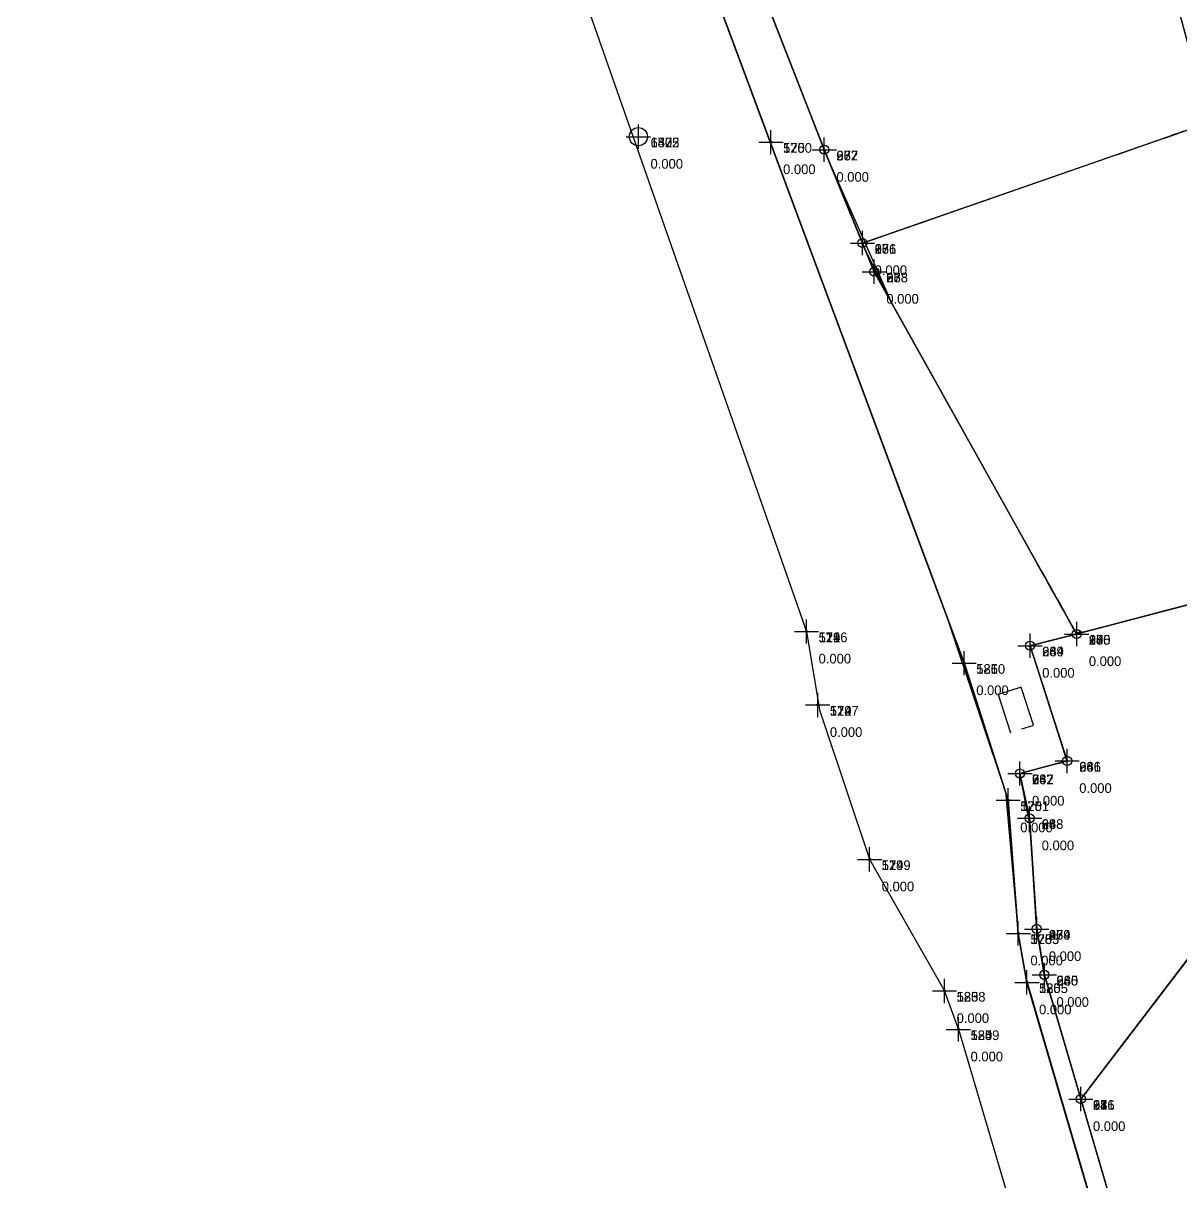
# Model space of a CAD drawing. Header units: metres. Extents: x 581016 to 32581287, y 5319908 to 5321142.
# Drawn here: x 581026.6 to 581122.2, y 5320187.3 to 5320282.9 of the extents above; entities that cross this region are included whole.
import ezdxf
from ezdxf.enums import TextEntityAlignment as Align

# ---------------------------------------------------------------- set-up
doc = ezdxf.new("R2010")
doc.units = ezdxf.units.M
doc.header["$PDMODE"] = 2
doc.header["$PDSIZE"] = 1
for name, color, linetype in [('AufnahmepunktUTMdxf', 7, 'Continuous'), ('Flurstuecksgrenzedxf', 7, 'Continuous'), ('Grenzpunktdxf', 7, 'Continuous'), ('Grenzpunktunabgemarktdxf', 7, 'Continuous'), ('PointHeights', 7, 'Continuous'), ('PointNames', 7, 'Continuous'), ('UmringIndustrieUGewerbefldxf', 7, 'Continuous'), ('UmringPStrassenverkehrdxf', 7, 'Continuous'), ('UmringPWohnbauFldxf', 7, 'Continuous'), ('UmringSonstBauwOUeberdachdxf', 7, 'Continuous'), ('UmringspolygonWegdxf', 7, 'Continuous')]:
    doc.layers.add(name, color=color, linetype=linetype)

msp = doc.modelspace()

# ---------------------------------------------------------------- linework, layer by layer
at = {"layer": 'AufnahmepunktUTMdxf', "color": 178}
msp.add_circle((581077.41, 5320273.55), 0.75, dxfattribs=at)
msp.add_circle((581077.41, 5320273.55), 0.75, dxfattribs=at)
at = {"layer": 'AufnahmepunktUTMdxf', "linetype": 'Continuous'}
msp.add_point((581077.41, 5320273.55), dxfattribs=at)
msp.add_point((581077.41, 5320273.55), dxfattribs=at)
msp.add_point((581077.41, 5320273.55), dxfattribs=at)
msp.add_point((581077.41, 5320273.55), dxfattribs=at)
at = {"layer": 'Flurstuecksgrenzedxf', "color": 178}
for points in [[(581036.26, 5320414.23), (581047.576, 5320381.901), (581048.707, 5320378.668), (581055.985, 5320359.867), (581057.734, 5320355.211), (581101.456, 5320237.753), (581102.873, 5320233.931), (581107.92, 5320218.79), (581108.76, 5320207.81), (581109.391, 5320204.219), (581109.454, 5320203.86), (581119.465, 5320169.647)], [(581036.26, 5320414.23), (581047.576, 5320381.901), (581048.707, 5320378.668), (581055.985, 5320359.867), (581057.734, 5320355.211), (581101.456, 5320237.753), (581102.873, 5320233.931), (581107.92, 5320218.79), (581108.76, 5320207.81), (581109.391, 5320204.219), (581109.454, 5320203.86), (581119.465, 5320169.647)], [(581026.64, 5320412.52), (581042.173, 5320368.43), (581043.67, 5320364.452), (581064.628, 5320308.767), (581066.335, 5320303.907), (581091.28, 5320232.72), (581092.343, 5320226.264), (581092.619, 5320225.443), (581096.48, 5320213.948), (581096.875, 5320213.244), (581102.45, 5320203.446), (581102.703, 5320202.968), (581103.741, 5320200.108), (581103.815, 5320199.904), (581107.95, 5320185.93)], [(581026.64, 5320412.52), (581042.173, 5320368.43), (581043.67, 5320364.452), (581064.628, 5320308.767), (581066.335, 5320303.907), (581091.28, 5320232.72), (581092.343, 5320226.264), (581092.619, 5320225.443), (581096.48, 5320213.948), (581096.875, 5320213.244), (581102.45, 5320203.446), (581102.703, 5320202.968), (581103.741, 5320200.108), (581103.815, 5320199.904), (581107.95, 5320185.93)], [(581119.943, 5320168.031), (581109.47, 5320203.77), (581108.76, 5320207.81), (581107.92, 5320218.79), (581104.29, 5320230.11), (581056.381, 5320358.839), (581055.855, 5320360.202), (581049.25, 5320377.19), (581048.622, 5320378.911), (581037.137, 5320411.725)], [(581119.943, 5320168.031), (581109.47, 5320203.77), (581108.76, 5320207.81), (581107.92, 5320218.79), (581104.29, 5320230.11), (581056.381, 5320358.839), (581055.855, 5320360.202), (581049.25, 5320377.19), (581048.622, 5320378.911), (581037.137, 5320411.725)], [(581120.773, 5320170.798), (581110.91, 5320204.39), (581110.28, 5320208.17), (581109.69, 5320217.31), (581108.89, 5320221), (581112.079, 5320221.85), (581112.149, 5320221.869), (581112.218, 5320221.887), (581112.287, 5320221.906), (581112.357, 5320221.924), (581112.426, 5320221.943), (581112.495, 5320221.961), (581112.565, 5320221.98), (581112.634, 5320221.998), (581112.703, 5320222.017), (581112.773, 5320222.035), (581112.749, 5320222.167), (581112.695, 5320222.336), (581112.64, 5320222.505), (581110.084, 5320230.451), (581110.029, 5320230.62), (581109.975, 5320230.789), (581109.92, 5320230.958), (581109.866, 5320231.127), (581109.812, 5320231.296), (581109.757, 5320231.465), (581109.764, 5320231.559), (581109.833, 5320231.576), (581109.901, 5320231.593), (581109.97, 5320231.61), (581110.038, 5320231.627), (581110.106, 5320231.644), (581110.175, 5320231.661), (581113.392, 5320232.463), (581113.46, 5320232.48), (581113.529, 5320232.497), (581113.506, 5320232.643), (581113.209, 5320233.174), (581112.912, 5320233.706), (581112.615, 5320234.238), (581112.317, 5320234.769), (581112.02, 5320235.301), (581111.723, 5320235.832), (581111.426, 5320236.364), (581111.129, 5320236.895), (581110.832, 5320237.427), (581110.535, 5320237.958), (581099.841, 5320257.094), (581098.355, 5320259.752), (581092.89, 5320272.128), (581091.861, 5320274.742), (581072.206, 5320324.945)], [(581120.773, 5320170.798), (581110.91, 5320204.39), (581110.28, 5320208.17), (581109.69, 5320217.31), (581108.89, 5320221), (581112.079, 5320221.85), (581112.149, 5320221.869), (581112.218, 5320221.887), (581112.287, 5320221.906), (581112.357, 5320221.924), (581112.426, 5320221.943), (581112.495, 5320221.961), (581112.565, 5320221.98), (581112.634, 5320221.998), (581112.703, 5320222.017), (581112.773, 5320222.035), (581112.749, 5320222.167), (581112.695, 5320222.336), (581112.64, 5320222.505), (581110.084, 5320230.451), (581110.029, 5320230.62), (581109.975, 5320230.789), (581109.92, 5320230.958), (581109.866, 5320231.127), (581109.812, 5320231.296), (581109.757, 5320231.465), (581109.764, 5320231.559), (581109.833, 5320231.576), (581109.901, 5320231.593), (581109.97, 5320231.61), (581110.038, 5320231.627), (581110.106, 5320231.644), (581110.175, 5320231.661), (581113.392, 5320232.463), (581113.46, 5320232.48), (581113.529, 5320232.497), (581113.506, 5320232.643), (581113.209, 5320233.174), (581112.912, 5320233.706), (581112.615, 5320234.238), (581112.317, 5320234.769), (581112.02, 5320235.301), (581111.723, 5320235.832), (581111.426, 5320236.364), (581111.129, 5320236.895), (581110.832, 5320237.427), (581110.535, 5320237.958), (581099.841, 5320257.094), (581098.355, 5320259.752), (581092.89, 5320272.128), (581091.861, 5320274.742), (581072.206, 5320324.945)], [(581072.74, 5320323.58), (581092.75, 5320272.47), (581095.9, 5320264.77), (581123.305, 5320274.304), (581123.445, 5320274.353), (581123.585, 5320274.402), (581123.725, 5320274.45), (581123.864, 5320274.499), (581124.004, 5320274.548), (581124.144, 5320274.596), (581124.284, 5320274.645), (581124.424, 5320274.693), (581124.487, 5320274.768), (581124.459, 5320274.873), (581124.431, 5320274.978), (581124.402, 5320275.084), (581124.374, 5320275.189), (581118.72, 5320296.25)], [(581072.74, 5320323.58), (581092.75, 5320272.47), (581095.9, 5320264.77), (581123.305, 5320274.304), (581123.445, 5320274.353), (581123.585, 5320274.402), (581123.725, 5320274.45), (581123.864, 5320274.499), (581124.004, 5320274.548), (581124.144, 5320274.596), (581124.284, 5320274.645), (581124.424, 5320274.693), (581124.487, 5320274.768), (581124.459, 5320274.873), (581124.431, 5320274.978), (581124.402, 5320275.084), (581124.374, 5320275.189), (581118.72, 5320296.25)], [(581122.415, 5320273.995), (581121.983, 5320273.844), (581121.551, 5320273.694), (581121.119, 5320273.544), (581095.9, 5320264.77), (581096.853, 5320262.452), (581097.835, 5320260.682), (581110.713, 5320237.64), (581110.966, 5320237.188), (581111.218, 5320236.736), (581111.471, 5320236.284), (581111.723, 5320235.832), (581111.976, 5320235.38), (581112.228, 5320234.929), (581112.481, 5320234.477), (581112.733, 5320234.025), (581112.986, 5320233.573), (581113.238, 5320233.121), (581113.491, 5320232.669), (581113.845, 5320232.58), (581114.255, 5320232.688), (581253.524, 5320269.152)], [(581122.415, 5320273.995), (581121.983, 5320273.844), (581121.551, 5320273.694), (581121.119, 5320273.544), (581095.9, 5320264.77), (581096.853, 5320262.452), (581097.835, 5320260.682), (581110.713, 5320237.64), (581110.966, 5320237.188), (581111.218, 5320236.736), (581111.471, 5320236.284), (581111.723, 5320235.832), (581111.976, 5320235.38), (581112.228, 5320234.929), (581112.481, 5320234.477), (581112.733, 5320234.025), (581112.986, 5320233.573), (581113.238, 5320233.121), (581113.491, 5320232.669), (581113.845, 5320232.58), (581114.255, 5320232.688), (581253.524, 5320269.152)], [(581138.887, 5320239.177), (581114.424, 5320232.732), (581113.64, 5320232.526), (581109.73, 5320231.55), (581112.79, 5320222.04), (581108.89, 5320221), (581109.69, 5320217.31), (581110.27, 5320208.332), (581110.287, 5320208.128), (581110.91, 5320204.39), (581113.92, 5320194.14), (581125.62, 5320209.451)], [(581138.887, 5320239.177), (581114.424, 5320232.732), (581113.64, 5320232.526), (581109.73, 5320231.55), (581112.79, 5320222.04), (581108.89, 5320221), (581109.69, 5320217.31), (581110.27, 5320208.332), (581110.287, 5320208.128), (581110.91, 5320204.39), (581113.92, 5320194.14), (581125.62, 5320209.451)], [(581125.22, 5320208.929), (581113.92, 5320194.14), (581121.63, 5320167.88)], [(581125.22, 5320208.929), (581113.92, 5320194.14), (581121.63, 5320167.88)]]:
    msp.add_lwpolyline(points, dxfattribs=at)
at = {"layer": 'Grenzpunktdxf', "color": 178}
for centre in [(581092.75, 5320272.47), (581092.75, 5320272.47), (581092.75, 5320272.47), (581092.75, 5320272.47), (581095.9, 5320264.77), (581095.9, 5320264.77), (581095.9, 5320264.77), (581095.9, 5320264.77), (581096.87, 5320262.41), (581096.87, 5320262.41), (581096.87, 5320262.41), (581096.87, 5320262.41), (581113.58, 5320232.51), (581113.58, 5320232.51), (581113.58, 5320232.51), (581113.58, 5320232.51), (581109.73, 5320231.55), (581109.73, 5320231.55), (581109.73, 5320231.55), (581109.73, 5320231.55), (581112.79, 5320222.04), (581112.79, 5320222.04), (581112.79, 5320222.04), (581112.79, 5320222.04), (581108.89, 5320221), (581108.89, 5320221), (581108.89, 5320221), (581108.89, 5320221), (581109.69, 5320217.31), (581109.69, 5320217.31), (581109.69, 5320217.31), (581109.69, 5320217.31), (581110.28, 5320208.17), (581110.28, 5320208.17), (581110.28, 5320208.17), (581110.28, 5320208.17), (581110.91, 5320204.39), (581110.91, 5320204.39), (581110.91, 5320204.39), (581110.91, 5320204.39), (581113.92, 5320194.14), (581113.92, 5320194.14), (581113.92, 5320194.14), (581113.92, 5320194.14)]:
    msp.add_circle(centre, 0.375, dxfattribs=at)
at = {"layer": 'Grenzpunktdxf', "linetype": 'Continuous'}
for p in [(581092.75, 5320272.47), (581092.75, 5320272.47), (581092.75, 5320272.47), (581092.75, 5320272.47), (581095.9, 5320264.77), (581095.9, 5320264.77), (581095.9, 5320264.77), (581095.9, 5320264.77), (581096.87, 5320262.41), (581096.87, 5320262.41), (581096.87, 5320262.41), (581096.87, 5320262.41), (581113.58, 5320232.51), (581113.58, 5320232.51), (581113.58, 5320232.51), (581113.58, 5320232.51), (581109.73, 5320231.55), (581109.73, 5320231.55), (581109.73, 5320231.55), (581109.73, 5320231.55), (581112.79, 5320222.04), (581112.79, 5320222.04), (581112.79, 5320222.04), (581112.79, 5320222.04), (581108.89, 5320221), (581108.89, 5320221), (581108.89, 5320221), (581108.89, 5320221), (581109.69, 5320217.31), (581109.69, 5320217.31), (581109.69, 5320217.31), (581109.69, 5320217.31), (581110.28, 5320208.17), (581110.28, 5320208.17), (581110.28, 5320208.17), (581110.28, 5320208.17), (581110.91, 5320204.39), (581110.91, 5320204.39), (581110.91, 5320204.39), (581110.91, 5320204.39), (581113.92, 5320194.14), (581113.92, 5320194.14), (581113.92, 5320194.14), (581113.92, 5320194.14)]:
    msp.add_point(p, dxfattribs=at)
at = {"layer": 'Grenzpunktunabgemarktdxf', "color": 178}
for centre in [(581088.35, 5320273.1), (581088.35, 5320273.1), (581091.28, 5320232.72), (581091.28, 5320232.72), (581104.29, 5320230.11), (581104.29, 5320230.11), (581092.21, 5320226.66), (581092.21, 5320226.66), (581107.92, 5320218.79), (581107.92, 5320218.79), (581096.49, 5320213.92), (581096.49, 5320213.92), (581108.76, 5320207.81), (581108.76, 5320207.81), (581102.67, 5320203.06), (581102.67, 5320203.06), (581109.47, 5320203.77), (581109.47, 5320203.77), (581103.82, 5320199.89), (581103.82, 5320199.89)]:
    msp.add_circle(centre, 0.0833, dxfattribs=at)
at = {"layer": 'Grenzpunktunabgemarktdxf', "linetype": 'Continuous'}
for p in [(581088.35, 5320273.1), (581088.35, 5320273.1), (581088.35, 5320273.1), (581088.35, 5320273.1), (581091.28, 5320232.72), (581091.28, 5320232.72), (581091.28, 5320232.72), (581091.28, 5320232.72), (581104.29, 5320230.11), (581104.29, 5320230.11), (581104.29, 5320230.11), (581104.29, 5320230.11), (581092.21, 5320226.66), (581092.21, 5320226.66), (581092.21, 5320226.66), (581092.21, 5320226.66), (581107.92, 5320218.79), (581107.92, 5320218.79), (581107.92, 5320218.79), (581107.92, 5320218.79), (581096.49, 5320213.92), (581096.49, 5320213.92), (581096.49, 5320213.92), (581096.49, 5320213.92), (581108.76, 5320207.81), (581108.76, 5320207.81), (581108.76, 5320207.81), (581108.76, 5320207.81), (581102.67, 5320203.06), (581102.67, 5320203.06), (581102.67, 5320203.06), (581102.67, 5320203.06), (581109.47, 5320203.77), (581109.47, 5320203.77), (581109.47, 5320203.77), (581109.47, 5320203.77), (581103.82, 5320199.89), (581103.82, 5320199.89), (581103.82, 5320199.89), (581103.82, 5320199.89)]:
    msp.add_point(p, dxfattribs=at)
at = {"layer": 'UmringIndustrieUGewerbefldxf', "color": 178}
msp.add_lwpolyline([(581140.72, 5320239.66), (581117.91, 5320233.651), (581117.175, 5320233.457), (581116.439, 5320233.263), (581115.703, 5320233.069), (581114.967, 5320232.875), (581114.231, 5320232.682), (581113.528, 5320232.603), (581113.075, 5320233.414), (581112.622, 5320234.224), (581112.169, 5320235.035), (581111.716, 5320235.846), (581111.263, 5320236.656), (581110.81, 5320237.467), (581110.357, 5320238.277), (581100.843, 5320255.3), (581098.578, 5320259.354), (581096.022, 5320264.472), (581095.996, 5320264.536), (581095.97, 5320264.6), (581095.944, 5320264.664), (581095.917, 5320264.728), (581096.167, 5320264.863), (581096.942, 5320265.133), (581097.718, 5320265.402), (581098.493, 5320265.672), (581099.268, 5320265.942), (581100.044, 5320266.212), (581100.819, 5320266.481), (581101.595, 5320266.751), (581102.37, 5320267.021), (581115.551, 5320271.607), (581116.327, 5320271.877), (581117.102, 5320272.146), (581117.878, 5320272.416), (581118.653, 5320272.686), (581119.428, 5320272.956), (581120.204, 5320273.225), (581120.979, 5320273.495), (581121.754, 5320273.765), (581122.53, 5320274.035)], dxfattribs=at)
msp.add_lwpolyline([(581140.72, 5320239.66), (581117.91, 5320233.651), (581117.175, 5320233.457), (581116.439, 5320233.263), (581115.703, 5320233.069), (581114.967, 5320232.875), (581114.231, 5320232.682), (581113.528, 5320232.603), (581113.075, 5320233.414), (581112.622, 5320234.224), (581112.169, 5320235.035), (581111.716, 5320235.846), (581111.263, 5320236.656), (581110.81, 5320237.467), (581110.357, 5320238.277), (581100.843, 5320255.3), (581098.578, 5320259.354), (581096.022, 5320264.472), (581095.996, 5320264.536), (581095.97, 5320264.6), (581095.944, 5320264.664), (581095.917, 5320264.728), (581096.167, 5320264.863), (581096.942, 5320265.133), (581097.718, 5320265.402), (581098.493, 5320265.672), (581099.268, 5320265.942), (581100.044, 5320266.212), (581100.819, 5320266.481), (581101.595, 5320266.751), (581102.37, 5320267.021), (581115.551, 5320271.607), (581116.327, 5320271.877), (581117.102, 5320272.146), (581117.878, 5320272.416), (581118.653, 5320272.686), (581119.428, 5320272.956), (581120.204, 5320273.225), (581120.979, 5320273.495), (581121.754, 5320273.765), (581122.53, 5320274.035)], dxfattribs=at)
at = {"layer": 'UmringPStrassenverkehrdxf', "color": 178}
for points in [[(581026.64, 5320412.52), (581042.173, 5320368.43), (581043.67, 5320364.452), (581064.628, 5320308.767), (581066.335, 5320303.907), (581091.28, 5320232.72), (581092.343, 5320226.264), (581092.619, 5320225.443), (581096.48, 5320213.948), (581096.875, 5320213.244), (581102.45, 5320203.446), (581102.703, 5320202.968), (581103.741, 5320200.108), (581103.815, 5320199.904), (581107.95, 5320185.93)], [(581026.64, 5320412.52), (581042.173, 5320368.43), (581043.67, 5320364.452), (581064.628, 5320308.767), (581066.335, 5320303.907), (581091.28, 5320232.72), (581092.343, 5320226.264), (581092.619, 5320225.443), (581096.48, 5320213.948), (581096.875, 5320213.244), (581102.45, 5320203.446), (581102.703, 5320202.968), (581103.741, 5320200.108), (581103.815, 5320199.904), (581107.95, 5320185.93)], [(581119.943, 5320168.031), (581109.47, 5320203.77), (581108.76, 5320207.81), (581107.92, 5320218.79), (581104.29, 5320230.11), (581056.381, 5320358.839), (581055.855, 5320360.202), (581049.25, 5320377.19), (581048.622, 5320378.911), (581037.137, 5320411.725)], [(581119.943, 5320168.031), (581109.47, 5320203.77), (581108.76, 5320207.81), (581107.92, 5320218.79), (581104.29, 5320230.11), (581056.381, 5320358.839), (581055.855, 5320360.202), (581049.25, 5320377.19), (581048.622, 5320378.911), (581037.137, 5320411.725)]]:
    msp.add_lwpolyline(points, dxfattribs=at)
at = {"layer": 'UmringPWohnbauFldxf', "color": 178}
for points in [[(581071.809, 5320326.116), (581091.861, 5320274.742), (581092.706, 5320272.584), (581095.696, 5320265.27), (581095.722, 5320265.205), (581095.749, 5320265.14), (581095.775, 5320265.075), (581095.802, 5320265.01), (581095.829, 5320264.945), (581095.855, 5320264.88), (581095.882, 5320264.814), (581095.976, 5320264.797), (581096.218, 5320264.881), (581096.459, 5320264.965), (581096.701, 5320265.049), (581096.942, 5320265.133), (581097.184, 5320265.217), (581124.5, 5320274.72), (581118.72, 5320296.25)], [(581071.809, 5320326.116), (581091.861, 5320274.742), (581092.706, 5320272.584), (581095.696, 5320265.27), (581095.722, 5320265.205), (581095.749, 5320265.14), (581095.775, 5320265.075), (581095.802, 5320265.01), (581095.829, 5320264.945), (581095.855, 5320264.88), (581095.882, 5320264.814), (581095.976, 5320264.797), (581096.218, 5320264.881), (581096.459, 5320264.965), (581096.701, 5320265.049), (581096.942, 5320265.133), (581097.184, 5320265.217), (581124.5, 5320274.72), (581118.72, 5320296.25)], [(581140.72, 5320239.66), (581115.631, 5320233.05), (581114.062, 5320232.637), (581110.045, 5320231.629), (581110, 5320231.617), (581109.956, 5320231.606), (581109.911, 5320231.595), (581109.867, 5320231.584), (581109.822, 5320231.573), (581109.778, 5320231.562), (581109.733, 5320231.551), (581109.763, 5320231.449), (581109.798, 5320231.339), (581109.833, 5320231.229), (581109.869, 5320231.119), (581109.904, 5320231.009), (581109.939, 5320230.899), (581112.662, 5320222.437), (581112.698, 5320222.327), (581112.733, 5320222.218), (581112.768, 5320222.108), (581112.773, 5320222.035), (581112.728, 5320222.023), (581112.683, 5320222.011), (581112.637, 5320221.999), (581112.592, 5320221.987), (581112.547, 5320221.975), (581112.502, 5320221.963), (581112.457, 5320221.951), (581112.412, 5320221.939), (581112.367, 5320221.927), (581108.89, 5320221), (581109.63, 5320217.589), (581109.676, 5320217.376), (581110.28, 5320208.17), (581110.91, 5320204.39), (581121.356, 5320168.814)], [(581140.72, 5320239.66), (581115.631, 5320233.05), (581114.062, 5320232.637), (581110.045, 5320231.629), (581110, 5320231.617), (581109.956, 5320231.606), (581109.911, 5320231.595), (581109.867, 5320231.584), (581109.822, 5320231.573), (581109.778, 5320231.562), (581109.733, 5320231.551), (581109.763, 5320231.449), (581109.798, 5320231.339), (581109.833, 5320231.229), (581109.869, 5320231.119), (581109.904, 5320231.009), (581109.939, 5320230.899), (581112.662, 5320222.437), (581112.698, 5320222.327), (581112.733, 5320222.218), (581112.768, 5320222.108), (581112.773, 5320222.035), (581112.728, 5320222.023), (581112.683, 5320222.011), (581112.637, 5320221.999), (581112.592, 5320221.987), (581112.547, 5320221.975), (581112.502, 5320221.963), (581112.457, 5320221.951), (581112.412, 5320221.939), (581112.367, 5320221.927), (581108.89, 5320221), (581109.63, 5320217.589), (581109.676, 5320217.376), (581110.28, 5320208.17), (581110.91, 5320204.39), (581121.356, 5320168.814)]]:
    msp.add_lwpolyline(points, dxfattribs=at)
at = {"layer": 'UmringSonstBauwOUeberdachdxf', "color": 178}
msp.add_lwpolyline([(581109.061, 5320224.68), (581109.956, 5320224.972), (581109.96, 5320224.974), (581109.964, 5320224.975), (581109.968, 5320224.976), (581109.972, 5320224.977), (581109.976, 5320224.979), (581109.98, 5320224.98), (581109.984, 5320224.981), (581109.987, 5320224.983), (581109.991, 5320224.984), (581109.995, 5320224.985), (581109.999, 5320224.987), (581110.003, 5320224.988), (581110.007, 5320224.989), (581109.047, 5320227.955), (581109.043, 5320227.968), (581109.038, 5320227.981), (581109.034, 5320227.994), (581109.03, 5320228.007), (581109.026, 5320228.02), (581109.021, 5320228.033), (581109.017, 5320228.047), (581109.013, 5320228.06), (581109.009, 5320228.073), (581109.004, 5320228.086), (581109, 5320228.099), (581108.996, 5320228.112), (581108.992, 5320228.125), (581107.203, 5320227.544), (581107.195, 5320227.541), (581107.187, 5320227.539), (581107.179, 5320227.536), (581107.171, 5320227.533), (581107.164, 5320227.531), (581107.156, 5320227.528), (581107.148, 5320227.526), (581107.14, 5320227.523), (581107.132, 5320227.52), (581107.124, 5320227.518), (581107.116, 5320227.515), (581107.108, 5320227.513), (581107.1, 5320227.51), (581108.11, 5320224.37)], dxfattribs=at)
msp.add_lwpolyline([(581109.061, 5320224.68), (581109.956, 5320224.972), (581109.96, 5320224.974), (581109.964, 5320224.975), (581109.968, 5320224.976), (581109.972, 5320224.977), (581109.976, 5320224.979), (581109.98, 5320224.98), (581109.984, 5320224.981), (581109.987, 5320224.983), (581109.991, 5320224.984), (581109.995, 5320224.985), (581109.999, 5320224.987), (581110.003, 5320224.988), (581110.007, 5320224.989), (581109.047, 5320227.955), (581109.043, 5320227.968), (581109.038, 5320227.981), (581109.034, 5320227.994), (581109.03, 5320228.007), (581109.026, 5320228.02), (581109.021, 5320228.033), (581109.017, 5320228.047), (581109.013, 5320228.06), (581109.009, 5320228.073), (581109.004, 5320228.086), (581109, 5320228.099), (581108.996, 5320228.112), (581108.992, 5320228.125), (581107.203, 5320227.544), (581107.195, 5320227.541), (581107.187, 5320227.539), (581107.179, 5320227.536), (581107.171, 5320227.533), (581107.164, 5320227.531), (581107.156, 5320227.528), (581107.148, 5320227.526), (581107.14, 5320227.523), (581107.132, 5320227.52), (581107.124, 5320227.518), (581107.116, 5320227.515), (581107.108, 5320227.513), (581107.1, 5320227.51), (581108.11, 5320224.37)], dxfattribs=at)
at = {"layer": 'UmringspolygonWegdxf', "color": 178}
for points in [[(581037.301, 5320411.256), (581048.99, 5320377.86), (581056.31, 5320359.03), (581104.306, 5320230.06), (581104.637, 5320229.028), (581107.2, 5320221.035), (581107.448, 5320220.262), (581107.696, 5320219.488), (581108.76, 5320207.81), (581109.47, 5320203.77), (581119.93, 5320168.06)], [(581037.301, 5320411.256), (581048.99, 5320377.86), (581056.31, 5320359.03), (581104.306, 5320230.06), (581104.637, 5320229.028), (581107.2, 5320221.035), (581107.448, 5320220.262), (581107.696, 5320219.488), (581108.76, 5320207.81), (581109.47, 5320203.77), (581119.93, 5320168.06)], [(581120.842, 5320170.564), (581111.137, 5320203.616), (581110.9, 5320204.449), (581110.27, 5320208.332), (581110.216, 5320209.165), (581109.786, 5320215.827), (581109.732, 5320216.66), (581108.89, 5320221), (581112.159, 5320221.872), (581112.23, 5320221.891), (581112.301, 5320221.91), (581112.372, 5320221.929), (581112.443, 5320221.948), (581112.514, 5320221.967), (581112.585, 5320221.985), (581112.657, 5320222.004), (581112.728, 5320222.023), (581112.783, 5320222.061), (581112.727, 5320222.234), (581112.672, 5320222.408), (581112.616, 5320222.581), (581112.56, 5320222.754), (581109.73, 5320231.55), (581112.957, 5320232.355), (581113.027, 5320232.372), (581113.097, 5320232.39), (581113.168, 5320232.407), (581113.238, 5320232.425), (581113.308, 5320232.442), (581113.378, 5320232.46), (581113.448, 5320232.477), (581113.518, 5320232.495), (581113.543, 5320232.576), (581113.238, 5320233.121), (581112.934, 5320233.666), (581112.629, 5320234.211), (581112.325, 5320234.756), (581096.87, 5320262.41), (581092.661, 5320272.697), (581090.838, 5320277.354), (581072.74, 5320323.58)], [(581120.842, 5320170.564), (581111.137, 5320203.616), (581110.9, 5320204.449), (581110.27, 5320208.332), (581110.216, 5320209.165), (581109.786, 5320215.827), (581109.732, 5320216.66), (581108.89, 5320221), (581112.159, 5320221.872), (581112.23, 5320221.891), (581112.301, 5320221.91), (581112.372, 5320221.929), (581112.443, 5320221.948), (581112.514, 5320221.967), (581112.585, 5320221.985), (581112.657, 5320222.004), (581112.728, 5320222.023), (581112.783, 5320222.061), (581112.727, 5320222.234), (581112.672, 5320222.408), (581112.616, 5320222.581), (581112.56, 5320222.754), (581109.73, 5320231.55), (581112.957, 5320232.355), (581113.027, 5320232.372), (581113.097, 5320232.39), (581113.168, 5320232.407), (581113.238, 5320232.425), (581113.308, 5320232.442), (581113.378, 5320232.46), (581113.448, 5320232.477), (581113.518, 5320232.495), (581113.543, 5320232.576), (581113.238, 5320233.121), (581112.934, 5320233.666), (581112.629, 5320234.211), (581112.325, 5320234.756), (581096.87, 5320262.41), (581092.661, 5320272.697), (581090.838, 5320277.354), (581072.74, 5320323.58)]]:
    msp.add_lwpolyline(points, dxfattribs=at)

# ---------------------------------------------------------------- texts
at = {"layer": 'PointHeights', "linetype": 'Continuous'}
for p in [(581078.41, 5320271.71), (581078.41, 5320271.71), (581078.41, 5320271.71), (581078.41, 5320271.71), (581089.35, 5320271.26), (581089.35, 5320271.26), (581089.35, 5320271.26), (581089.35, 5320271.26), (581093.75, 5320270.63), (581093.75, 5320270.63), (581093.75, 5320270.63), (581093.75, 5320270.63), (581096.9, 5320262.93), (581096.9, 5320262.93), (581096.9, 5320262.93), (581096.9, 5320262.93), (581097.87, 5320260.57), (581097.87, 5320260.57), (581097.87, 5320260.57), (581097.87, 5320260.57), (581092.28, 5320230.88), (581092.28, 5320230.88), (581092.28, 5320230.88), (581092.28, 5320230.88), (581114.58, 5320230.67), (581114.58, 5320230.67), (581114.58, 5320230.67), (581114.58, 5320230.67), (581110.73, 5320229.71), (581110.73, 5320229.71), (581110.73, 5320229.71), (581110.73, 5320229.71), (581105.29, 5320228.27), (581105.29, 5320228.27), (581105.29, 5320228.27), (581105.29, 5320228.27), (581093.21, 5320224.82), (581093.21, 5320224.82), (581093.21, 5320224.82), (581093.21, 5320224.82), (581113.79, 5320220.2), (581113.79, 5320220.2), (581113.79, 5320220.2), (581113.79, 5320220.2), (581109.89, 5320219.16), (581109.89, 5320219.16), (581109.89, 5320219.16), (581109.89, 5320219.16), (581108.92, 5320216.95), (581108.92, 5320216.95), (581108.92, 5320216.95), (581108.92, 5320216.95), (581110.69, 5320215.47), (581110.69, 5320215.47), (581110.69, 5320215.47), (581110.69, 5320215.47), (581097.49, 5320212.08), (581097.49, 5320212.08), (581097.49, 5320212.08), (581097.49, 5320212.08), (581109.76, 5320205.97), (581109.76, 5320205.97), (581109.76, 5320205.97), (581109.76, 5320205.97), (581111.28, 5320206.33), (581111.28, 5320206.33), (581111.28, 5320206.33), (581111.28, 5320206.33), (581111.91, 5320202.55), (581111.91, 5320202.55), (581111.91, 5320202.55), (581111.91, 5320202.55), (581103.67, 5320201.22), (581103.67, 5320201.22), (581103.67, 5320201.22), (581103.67, 5320201.22), (581110.47, 5320201.93), (581110.47, 5320201.93), (581110.47, 5320201.93), (581110.47, 5320201.93), (581104.82, 5320198.05), (581104.82, 5320198.05), (581104.82, 5320198.05), (581104.82, 5320198.05), (581114.92, 5320192.3), (581114.92, 5320192.3), (581114.92, 5320192.3), (581114.92, 5320192.3)]:
    msp.add_text('0.000', height=0.8, dxfattribs=at).set_placement(p, align=Align.TOP_LEFT)
at = {"layer": 'PointNames', "linetype": 'Continuous'}
for s, p in [('647', (581078.41, 5320273.47)), ('650', (581078.41, 5320273.47)), ('1322', (581078.41, 5320273.47)), ('1325', (581078.41, 5320273.47)), ('525', (581089.35, 5320273.02)), ('575', (581089.35, 5320273.02)), ('1200', (581089.35, 5320273.02)), ('1250', (581089.35, 5320273.02)), ('937', (581093.75, 5320272.39)), ('2', (581093.75, 5320272.39)), ('262', (581093.75, 5320272.39)), ('677', (581093.75, 5320272.39)), ('936', (581096.9, 5320264.69)), ('261', (581096.9, 5320264.69)), ('676', (581096.9, 5320264.69)), ('1', (581096.9, 5320264.69)), ('3', (581097.87, 5320262.33)), ('938', (581097.87, 5320262.33)), ('263', (581097.87, 5320262.33)), ('678', (581097.87, 5320262.33)), ('521', (581092.28, 5320232.64)), ('571', (581092.28, 5320232.64)), ('1196', (581092.28, 5320232.64)), ('1246', (581092.28, 5320232.64)), ('945', (581114.58, 5320232.43)), ('270', (581114.58, 5320232.43)), ('685', (581114.58, 5320232.43)), ('10', (581114.58, 5320232.43)), ('9', (581110.73, 5320231.47)), ('944', (581110.73, 5320231.47)), ('269', (581110.73, 5320231.47)), ('684', (581110.73, 5320231.47)), ('535', (581105.29, 5320230.03)), ('585', (581105.29, 5320230.03)), ('1210', (581105.29, 5320230.03)), ('1260', (581105.29, 5320230.03)), ('522', (581093.21, 5320226.58)), ('572', (581093.21, 5320226.58)), ('1197', (581093.21, 5320226.58)), ('1247', (581093.21, 5320226.58)), ('941', (581113.79, 5320221.96)), ('6', (581113.79, 5320221.96)), ('266', (581113.79, 5320221.96)), ('681', (581113.79, 5320221.96)), ('942', (581109.89, 5320220.92)), ('267', (581109.89, 5320220.92)), ('682', (581109.89, 5320220.92)), ('7', (581109.89, 5320220.92)), ('526', (581108.92, 5320218.71)), ('576', (581108.92, 5320218.71)), ('1201', (581108.92, 5320218.71)), ('1251', (581108.92, 5320218.71)), ('8', (581110.69, 5320217.23)), ('943', (581110.69, 5320217.23)), ('268', (581110.69, 5320217.23)), ('683', (581110.69, 5320217.23)), ('524', (581097.49, 5320213.84)), ('574', (581097.49, 5320213.84)), ('1199', (581097.49, 5320213.84)), ('1249', (581097.49, 5320213.84)), ('4', (581111.28, 5320208.09)), ('939', (581111.28, 5320208.09)), ('264', (581111.28, 5320208.09)), ('679', (581111.28, 5320208.09)), ('528', (581109.76, 5320207.73)), ('578', (581109.76, 5320207.73)), ('1203', (581109.76, 5320207.73)), ('1253', (581109.76, 5320207.73)), ('5', (581111.91, 5320204.31)), ('940', (581111.91, 5320204.31)), ('265', (581111.91, 5320204.31)), ('680', (581111.91, 5320204.31)), ('530', (581110.47, 5320203.69)), ('580', (581110.47, 5320203.69)), ('1205', (581110.47, 5320203.69)), ('1255', (581110.47, 5320203.69)), ('533', (581103.67, 5320202.98)), ('583', (581103.67, 5320202.98)), ('1208', (581103.67, 5320202.98)), ('1258', (581103.67, 5320202.98)), ('534', (581104.82, 5320199.81)), ('584', (581104.82, 5320199.81)), ('1209', (581104.82, 5320199.81)), ('1259', (581104.82, 5320199.81)), ('946', (581114.92, 5320194.06)), ('271', (581114.92, 5320194.06)), ('686', (581114.92, 5320194.06)), ('11', (581114.92, 5320194.06))]:
    msp.add_text(s, height=0.8, dxfattribs=at).set_placement(p, align=Align.TOP_LEFT)

doc.saveas('drawing.dxf')
